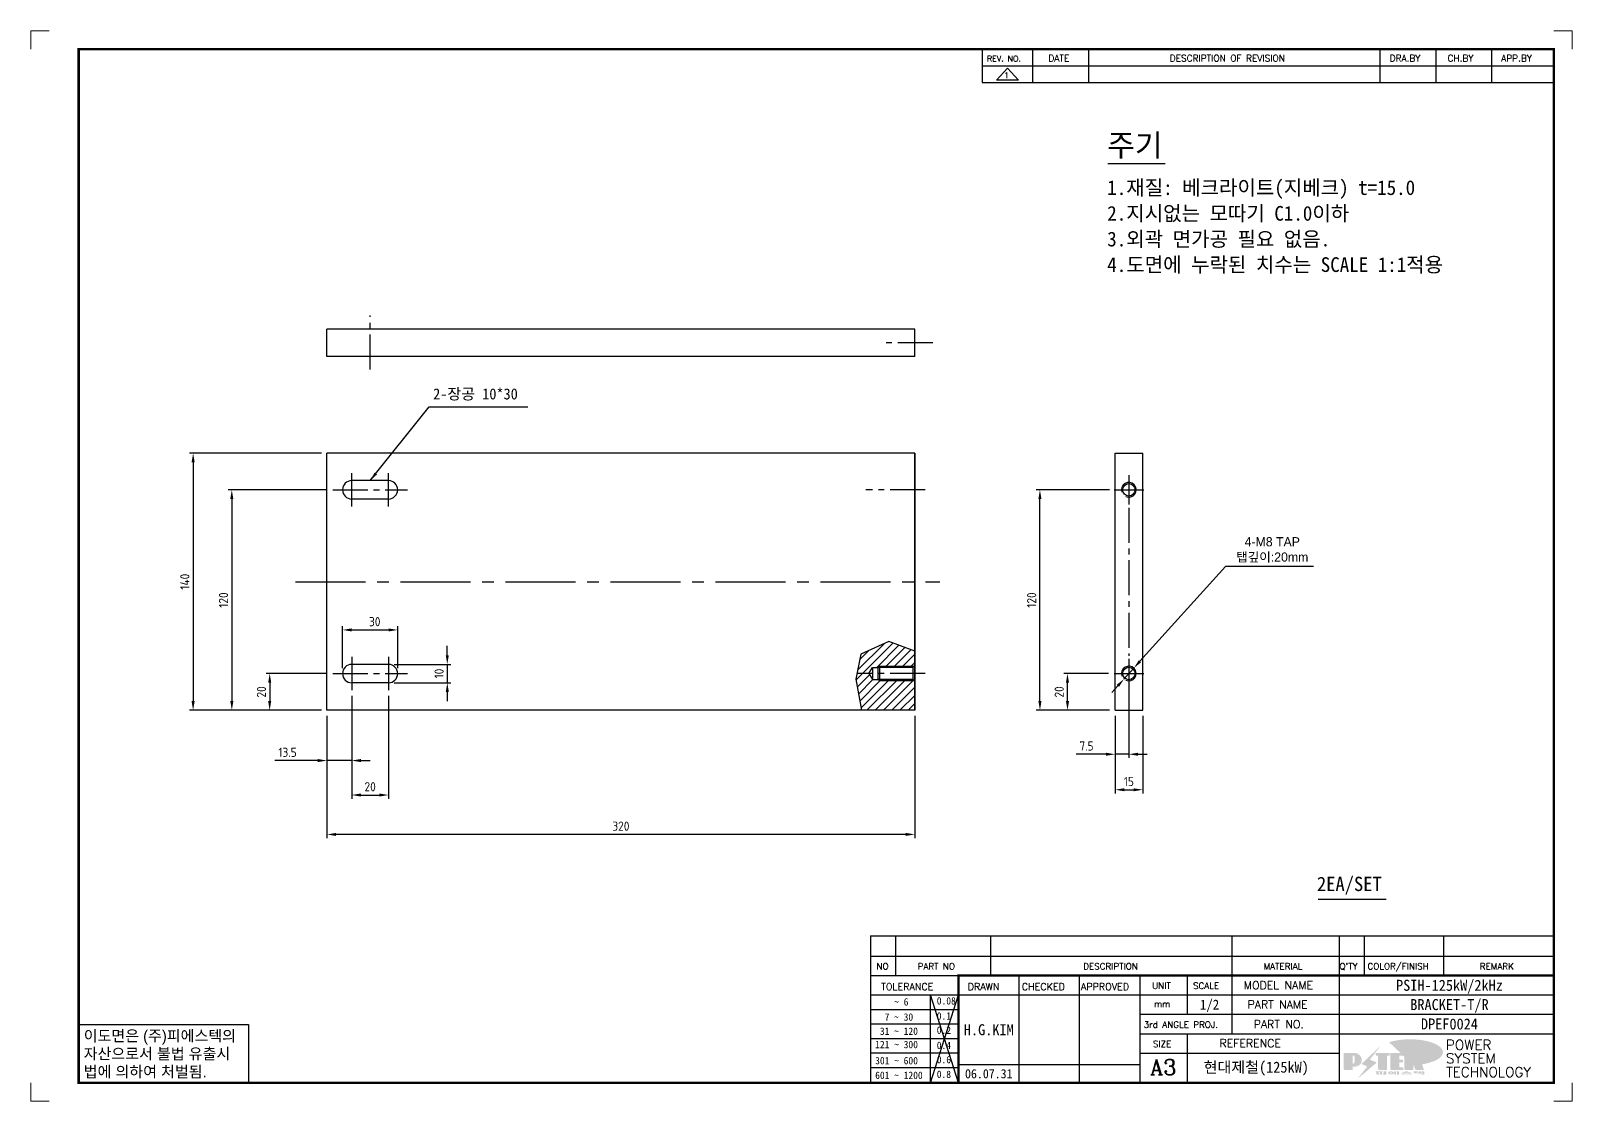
# Model space of a CAD drawing. Header units: millimetres. Extents: x 352 to 10586, y 0 to 3040.
# Drawn here: x 6945 to 7784, y 0 to 583 of the extents above; entities that cross this region are included whole.
import ezdxf
from ezdxf.enums import TextEntityAlignment as Align

# ---------------------------------------------------------------- set-up
doc = ezdxf.new("R2010")
doc.units = ezdxf.units.MM
doc.linetypes.add('CENTER2', pattern=[28.575, 19.05, -3.175, 3.175, -3.175])
for name, color, linetype in [('FORMAT-1', 7, 'Continuous'), ('line', 3, 'Continuous'), ('THIN', 3, 'Continuous')]:
    doc.layers.add(name, color=color, linetype=linetype)
doc.styles.add('h1', font='')
doc.styles.add('HAN', font='')
doc.styles.add('RC', font='ROMANC.SHX')
doc.styles.add('ROMANT', font='romant')
doc.styles.add('RT', font='ROMANT.SHX', dxfattribs={"oblique": 15})
doc.styles.get("Standard").update_dxf_attribs({"font": 'ISOCP.SHX', "bigfont": 'WHGTXT.SHX'})
doc.styles.get('h1').set_extended_font_data('New Gulim')
doc.styles.get('HAN').set_extended_font_data('GulimChe')
doc.dimstyles.new('PSTEK-2', dxfattribs={"dimtxt": 5, "dimasz": 5, "dimexe": 2, "dimexo": 3, "dimgap": 2, "dimtad": 1, "dimtoh": 1, "dimrnd": 0.05, "dimdsep": 46, "dimtxsty": 'Standard', "dimcen": 0, "dimclrt": 3, "dimadec": 1, "dimazin": 2, "dimtfac": 1, "dimtmove": 0, "dimatfit": 3, "dimfxl": 0, "dimtolj": 1, "dimtzin": 0, "dimarcsym": 0})

# ---------------------------------------------------------------- blocks, each defined once
blk = doc.blocks.new('*D608')
at = {"color": 0, "lineweight": -2}
for p, q in [((7119.4, 220.68), (7119.4, 183.4)), ((7105.9, 209.76), (7105.9, 183.4)), ((7100.9, 185.4), (7077.59, 185.4)), ((7119.4, 185.4), (7105.9, 185.4)), ((7124.4, 185.4), (7129.4, 185.4))]:
    blk.add_line(p, q, dxfattribs=at)
at = {"color": 0}
for points in [[(7100.9, 186.23), (7100.9, 184.57), (7105.9, 185.4)], [(7124.4, 186.23), (7124.4, 184.57), (7119.4, 185.4)]]:
    blk.add_solid(points, dxfattribs=at)
at = {"layer": 'Defpoints', "color": 0}
for p in [(7119.4, 223.68), (7105.9, 212.76), (7119.4, 185.4)]:
    blk.add_point(p, dxfattribs=at)
at = {"color": 3, "insert": (7084.44, 189.9), "char_height": 5, "attachment_point": 5}
blk.add_mtext('\\A1;13.5', dxfattribs=at)
blk = doc.blocks.new('*D609')
at = {"color": 0, "lineweight": -2}
for p, q in [((7114.4, 235.76), (7114.4, 258.5)), ((7119.4, 256.5), (7139.4, 256.5)), ((7144.4, 235.76), (7144.4, 258.5))]:
    blk.add_line(p, q, dxfattribs=at)
at = {"color": 0}
for points in [[(7119.4, 257.34), (7119.4, 255.67), (7114.4, 256.5)], [(7139.4, 257.34), (7139.4, 255.67), (7144.4, 256.5)]]:
    blk.add_solid(points, dxfattribs=at)
at = {"layer": 'Defpoints', "color": 0}
for p in [(7144.4, 256.5), (7114.4, 232.76), (7144.4, 232.76)]:
    blk.add_point(p, dxfattribs=at)
at = {"color": 3, "insert": (7131.9, 261), "char_height": 5, "attachment_point": 5}
blk.add_mtext('\\A1;30', dxfattribs=at)
blk = doc.blocks.new('*D495')
at = {"color": 0, "lineweight": -2}
for p, q in [((7171.4, 242.76), (7171.4, 247.76)), ((7142.4, 237.76), (7173.4, 237.76)), ((7171.4, 237.76), (7171.4, 227.76)), ((7142.4, 227.76), (7173.4, 227.76)), ((7171.4, 222.76), (7171.4, 217.76))]:
    blk.add_line(p, q, dxfattribs=at)
at = {"color": 0}
for points in [[(7170.57, 242.76), (7172.23, 242.76), (7171.4, 237.76)], [(7170.57, 222.76), (7172.23, 222.76), (7171.4, 227.76)]]:
    blk.add_solid(points, dxfattribs=at)
at = {"layer": 'Defpoints', "color": 0}
for p in [(7139.4, 237.76), (7139.4, 227.76), (7171.4, 227.76)]:
    blk.add_point(p, dxfattribs=at)
at = {"color": 3, "insert": (7166.9, 232.76), "char_height": 5, "attachment_point": 5, "rotation": 90}
blk.add_mtext('\\A1;10', dxfattribs=at)
blk = doc.blocks.new('*D496')
at = {"color": 0, "lineweight": -2}
for p, q in [((7106.04, 332.76), (7052.11, 332.76)), ((7054.11, 327.76), (7054.11, 217.76)), ((7102.9, 212.76), (7052.11, 212.76))]:
    blk.add_line(p, q, dxfattribs=at)
at = {"color": 0}
for points in [[(7053.27, 327.76), (7054.94, 327.76), (7054.11, 332.76)], [(7053.27, 217.76), (7054.94, 217.76), (7054.11, 212.76)]]:
    blk.add_solid(points, dxfattribs=at)
at = {"layer": 'Defpoints', "color": 0}
for p in [(7109.04, 332.76), (7054.11, 212.76), (7105.9, 212.76)]:
    blk.add_point(p, dxfattribs=at)
at = {"color": 3, "insert": (7049.6, 272.76), "char_height": 5, "attachment_point": 5, "rotation": 90}
blk.add_mtext('\\A1;120', dxfattribs=at)
blk = doc.blocks.new('*D610')
at = {"color": 0, "lineweight": -2}
for p, q in [((7105.9, 209.76), (7105.9, 143.19)), ((7425.9, 209.76), (7425.9, 143.19)), ((7420.9, 145.19), (7110.9, 145.19))]:
    blk.add_line(p, q, dxfattribs=at)
at = {"color": 0}
for points in [[(7110.9, 146.02), (7110.9, 144.36), (7105.9, 145.19)], [(7420.9, 146.02), (7420.9, 144.36), (7425.9, 145.19)]]:
    blk.add_solid(points, dxfattribs=at)
at = {"layer": 'Defpoints', "color": 0}
for p in [(7105.9, 212.76), (7425.9, 212.76), (7105.9, 145.19)]:
    blk.add_point(p, dxfattribs=at)
at = {"color": 3, "insert": (7265.9, 149.69), "char_height": 5, "attachment_point": 5}
blk.add_mtext('\\A1;320', dxfattribs=at)
blk = doc.blocks.new('*D611')
at = {"color": 0, "lineweight": -2}
for p, q in [((7542.42, 229.76), (7542.42, 186.83)), ((7534.92, 209.76), (7534.92, 186.83)), ((7529.92, 188.83), (7513.71, 188.83)), ((7542.42, 188.83), (7534.92, 188.83)), ((7547.42, 188.83), (7552.42, 188.83))]:
    blk.add_line(p, q, dxfattribs=at)
at = {"color": 0}
for points in [[(7529.92, 189.66), (7529.92, 188), (7534.92, 188.83)], [(7547.42, 189.66), (7547.42, 188), (7542.42, 188.83)]]:
    blk.add_solid(points, dxfattribs=at)
at = {"layer": 'Defpoints', "color": 0}
for p in [(7542.42, 232.76), (7534.92, 212.76), (7534.92, 188.83)]:
    blk.add_point(p, dxfattribs=at)
at = {"color": 3, "insert": (7519.32, 193.33), "char_height": 5, "attachment_point": 5}
blk.add_mtext('\\A1;7.5', dxfattribs=at)
blk = doc.blocks.new('*D497')
at = {"color": 0, "lineweight": -2}
for p, q in [((7594.97, 291.11), (7548.44, 239.45)), ((7642.95, 291.11), (7594.97, 291.11)), ((7539.74, 229.79), (7545.1, 235.74)), ((7536.4, 226.08), (7533.05, 222.36))]:
    blk.add_line(p, q, dxfattribs=at)
at = {"color": 0}
for points in [[(7547.82, 240.01), (7549.06, 238.89), (7545.1, 235.74)], [(7535.78, 226.63), (7537.01, 225.52), (7539.74, 229.79)]]:
    blk.add_solid(points, dxfattribs=at)
at = {"layer": 'Defpoints', "color": 0}
for p in [(7545.1, 235.74), (7539.74, 229.79)]:
    blk.add_point(p, dxfattribs=at)
at = {"color": 3, "insert": (7620.46, 300.06), "char_height": 5, "attachment_point": 5}
blk.add_mtext('\\A1;{\\f??|b0|i0|c0|p49;4-M8 TAP\\P\\fGulimChe|b0|i0|c129|p49;탭깊이\\f??|b0|i0|c0|p49;:20mm}', dxfattribs=at)
blk = doc.blocks.new('*D612')
at = {"color": 0, "lineweight": -2}
for p, q in [((7534.92, 209.76), (7534.92, 167.51)), ((7549.92, 209.76), (7549.92, 167.51)), ((7539.92, 169.51), (7544.92, 169.51))]:
    blk.add_line(p, q, dxfattribs=at)
at = {"color": 0}
for points in [[(7539.92, 170.34), (7539.92, 168.67), (7534.92, 169.51)], [(7544.92, 170.34), (7544.92, 168.67), (7549.92, 169.51)]]:
    blk.add_solid(points, dxfattribs=at)
at = {"layer": 'Defpoints', "color": 0}
for p in [(7534.92, 212.76), (7549.92, 212.76), (7549.92, 169.51)]:
    blk.add_point(p, dxfattribs=at)
at = {"color": 3, "insert": (7542.42, 174.01), "char_height": 5, "attachment_point": 5}
blk.add_mtext('\\A1;15', dxfattribs=at)
blk = doc.blocks.new('t3')
for p, q in [((0, 15.88), (46.25, 15.88)), ((0, 15.88), (0, 0)), ((46.25, 15.88), (46.25, 0)), ((0, 0), (46.25, 0))]:
    blk.add_line(p, q)
at = {"color": 1, "style": 'h1'}
for s, p in [('이도면은 (주)피에스텍의', (1.4, 11.29)), ('자산으로서 불법 유출시', (1.4, 6.41)), ('법에 의하여 처벌됨.', (1.4, 1.52))]:
    blk.add_text(s, height=3, dxfattribs=at).set_placement(p)
blk = doc.blocks.new('new LOGO')
at = {"layer": 'line'}
h = blk.add_hatch(color=1, dxfattribs=at)
h.paths.add_polyline_path([(41.5, 16.4), (54.3, 16.4, 1), (54.3, 82.9), (0, 82.9), (0, -0.1), (41.5, -0.1)])
h.paths.add_polyline_path([(41.5, 27.9), (41.5, 71.9), (43.6, 71.9, -0.414214), (54.6, 60.9), (54.6, 38.9, -0.414214), (43.6, 27.9)], flags=16)
h.paths.add_polyline_path([(214.7, 71.9), (227.5, 71.9), (227.5, 82.9), (159.7, 82.9), (159.7, 71.9), (172.5, 71.9), (172.5, -0.1), (214.7, -0.1)])
h.paths.add_polyline_path([(276, 37.4), (294.8, 37.4), (294.8, 49.1), (276, 49.1), (276, 71.9), (294.8, 71.9), (294.8, 82.9), (234.5, 82.9), (234.5, -0.1), (297, -0.1), (297, 10.9), (276, 10.9)])
h.paths.add_polyline_path([(347.2, 35.2), (359.7, -0.1), (400.5, -0.1), (379.6, 66.8), (399.7, 82.9), (380.6, 82.9), (347.2, 61.6), (347.2, 82.9), (305.5, 82.9), (305.5, -0.1), (347.2, -0.1)])
h = blk.add_hatch(color=250, dxfattribs=at)
h.paths.add_polyline_path([(44.5, 69.4), (46.6, 69.4, -0.129793), (52, 68, 0.221832), (43.6, 71.9), (41.5, 71.9), (41.5, 27.9), (43.6, 27.9, 0.02048), (44.5, 28)], flags=17)
h.paths.add_polyline_path([(44.5, 13.9), (57.3, 13.9, 0.72362), (77.1, 73.9, -0.679777), (54.3, 16.4), (41.5, 16.4), (41.5, -0.1), (3, -0.1), (3, -2.6), (44.5, -2.6)])
h.paths.add_polyline_path([(117.9, 14.2), (71.5, -44.4), (77.1, -39.6), (120.8, 15.6), (92, 28.9), (173.3, 106), (177.5, 111.4), (89.1, 27.6)])
h.paths.add_polyline_path([(162.7, 71.9), (162.7, 69.4), (172.5, 69.4), (172.5, 71.9)], flags=17)
h.paths.add_polyline_path([(217.7, 69.4), (230.5, 69.4), (230.5, 80.4), (227.5, 80.4), (227.5, 71.9), (214.7, 71.9), (214.7, -0.1), (175.5, -0.1), (175.5, -2.6), (217.7, -2.6)])
h.paths.add_polyline_path([(297.8, 46.6), (294.8, 46.6), (294.8, 37.4), (276, 37.4), (276, 10.9), (279, 10.9), (279, 34.9), (297.8, 34.9)])
h.paths.add_polyline_path([(300, 8.4), (297, 8.4), (297, -0.1), (237.5, -0.1), (237.5, -2.6), (300, -2.6)])
h.paths.add_polyline_path([(297.8, 80.4), (294.8, 80.4), (294.8, 71.9), (276, 71.9), (276, 49.1), (279, 49.1), (279, 69.4), (297.8, 69.4)])
h.paths.add_polyline_path([(350.2, 80.4), (347.2, 80.4), (347.2, 61.6), (350.2, 63.5)])
h.paths.add_polyline_path([(350.2, 26.7), (347.2, 35.2), (347.2, -0.1), (308.5, -0.1), (308.5, -2.6), (350.2, -2.6)])
h.paths.add_polyline_path([(402.7, 80.4), (396.5, 80.4), (379.6, 66.8), (400.5, -0.1), (361.8, -0.1), (362.7, -2.6), (403.5, -2.6), (382.6, 64.3)])
blk.add_hatch(color=5, dxfattribs=at).paths.add_polyline_path([(166.3, 35), (131, 49), (180.4, 112.7), (92, 28.9), (120.8, 15.6), (74.4, -43)])
h = blk.add_hatch(color=253, dxfattribs=at)
edge = h.paths.add_edge_path()
edge.add_ellipse((333.9, 86.4), major_axis=(-165.9, 0), ratio=0.39426, start_angle=111.51268, end_angle=334.46902)
edge.add_ellipse((314.1, 81.2), major_axis=(-153.7, 0), ratio=0.40699, start_angle=121.30662, end_angle=327.74369, ccw=False)
edge.add_line((394, 27.8), (394.7, 25.6))
h = blk.add_hatch(color=250, dxfattribs=at)
edge = h.paths.add_edge_path()
edge.add_ellipse((237.8, -17.6), major_axis=(-14.3, 0), ratio=0.526336, start_angle=192.2456, end_angle=269.07481)
edge.add_line((238.1, -10.1), (237.6, -10.1))
edge.add_ellipse((237.8, -17.6), major_axis=(-14.3, 0), ratio=0.526336, start_angle=270.92519, end_angle=449.07481)
edge.add_line((237.6, -25.1), (238.1, -25.1))
edge.add_ellipse((237.8, -17.6), major_axis=(-14.3, 0), ratio=0.526336, start_angle=450.92519, end_angle=527.7544)
edge.add_line((251.7, -19.2), (254.1, -19.2))
edge.add_line((254.1, -19.2), (254.1, -27.1))
edge.add_line((254.1, -27.1), (263.1, -27.1))
edge.add_line((263.1, -27.1), (263.1, -10.1))
edge.add_line((263.1, -10.1), (254.1, -10.1))
edge.add_line((254.1, -10.1), (254.1, -16))
edge.add_line((254.1, -16), (251.7, -16))
h.paths.add_polyline_path([(241, -16.4), (241, -18.7, -1), (234.4, -18.7), (234.4, -16.4, -1)], flags=16)
h.paths.add_polyline_path([(278.2, -10.1), (268.1, -10.1), (268.1, -27.1), (278.2, -27.1)])
h.paths.add_polyline_path([(310.3, -10.1), (310.3, -11.1, -0.157169), (289.3, -17.5), (294, -19.9, 0.128407), (316.3, -15.9, 0.128407), (338.6, -19.9), (343.3, -17.5, -0.157169), (322.2, -11.1), (322.2, -10.1)])
h.paths.add_polyline_path([(342.1, -25.1), (342.1, -22.3), (290.4, -22.3), (290.4, -25.1)])
h.paths.add_polyline_path([(352, -10.1), (352, -16.2, 0.414214), (354, -18.2), (378.7, -18.2), (378.7, -19.6), (390.2, -19.6), (390.2, -10.1), (378.7, -10.1), (378.7, -13.6), (374.7, -13.6), (374.7, -15.1), (378.7, -15.1), (378.7, -16.2), (364.7, -16.2), (364.7, -15.1), (371.2, -15.1), (371.2, -13.6), (364.7, -13.6), (364.7, -12.6), (374.7, -12.6), (374.7, -10.1)])
h.paths.add_polyline_path([(393.8, -10.1), (393.8, -19.6), (405, -19.6), (405, -10.1)])
h.paths.add_polyline_path([(405, -27.1), (405, -20.9), (356.8, -20.9), (356.8, -23), (391.8, -23), (391.8, -27.1)])
h.paths.add_polyline_path([(200.4, -10.1), (200.4, -22.3), (193.2, -22.3), (193.2, -12.6), (196.6, -12.6), (196.6, -10.1), (161, -10.1), (161, -12.6), (164.5, -12.6), (164.5, -22.3), (161, -22.3), (161, -25.1), (200.4, -25.1), (200.4, -27.1), (213.9, -27.1), (213.9, -10.1)])
h.paths.add_polyline_path([(182, -12.6), (175.6, -12.6), (175.6, -22.3), (182, -22.3)], flags=17)
blk = doc.blocks.new('format-3')
at = {"color": 3, "lineweight": 9}
for p, q in [((0, 286.3), (0, 291.3)), ((5, 291.3), (0, 291.3)), ((414.5, 291.3), (419.5, 291.3)), ((419.5, 286.3), (419.5, 291.3)), ((0, 5), (0, 0)), ((419.5, 5), (419.5, 0)), ((5, 0), (0, 0)), ((414.5, 0), (419.5, 0))]:
    blk.add_line(p, q, dxfattribs=at)
at = {"color": 180}
for p, q in [((258.97, 281.75), (258.97, 286.3)), ((272.71, 281.75), (272.71, 286.3)), ((287.94, 281.75), (287.94, 286.3)), ((367.22, 281.75), (367.22, 286.3)), ((382.45, 281.75), (382.45, 286.3)), ((397.61, 281.75), (397.61, 286.3)), ((258.97, 281.75), (414.5, 281.75)), ((228.5, 39.49), (228.5, 5)), ((228.5, 39.49), (414.5, 39.49)), ((235.29, 39.49), (235.29, 34.21)), ((261.24, 34.21), (261.24, 39.49)), ((326.9, 39.49), (326.9, 34.21)), ((356.11, 39.49), (356.11, 34.21)), ((362.93, 39.49), (362.93, 34.21)), ((384.48, 39.49), (384.48, 34.21)), ((228.5, 34.21), (252.48, 34.21)), ((268.96, 5), (268.96, 34.21)), ((285.45, 5), (285.45, 34.21)), ((301.94, 5), (301.94, 34.21)), ((314.72, 34.21), (314.72, 23.65)), ((326.9, 34.21), (326.9, 18.37)), ((356.11, 34.21), (356.11, 5)), ((228.5, 28.93), (252.48, 28.93)), ((244.89, 5.23), (244.89, 28.93)), ((252.48, 28.93), (414.5, 28.93)), ((228.5, 24.98), (252.48, 24.98)), ((228.5, 21.03), (252.48, 21.03)), ((301.94, 23.65), (414.5, 23.65)), ((228.5, 17.08), (252.48, 17.08)), ((301.94, 18.37), (414.5, 18.37)), ((314.72, 18.37), (314.72, 5)), ((228.5, 13.13), (252.48, 13.13)), ((301.94, 13.09), (356.11, 13.09)), ((228.5, 9.18), (252.48, 9.18)), ((252.48, 9.95), (301.94, 9.95))]:
    blk.add_line(p, q, dxfattribs=at)
at = {"const_width": 0.7}
blk.add_lwpolyline([(252.48, 5), (252.48, 34.21), (414.5, 34.21)], dxfattribs=at)
at = {"layer": 'FORMAT-1', "const_width": 0.7}
blk.add_lwpolyline([(13, 5), (13, 286.3), (414.5, 286.3), (414.5, 5)], close=True, dxfattribs=at)
blk.add_blockref('t3', (13, 5))
at = {"xscale": 0.05400000000000027, "yscale": 0.05400000000000027, "zscale": 0.05400000000000027}
blk.add_blockref('new LOGO', (357.35, 8.65), dxfattribs=at)
at = {"color": 2}
for s, height, style, p in [('REV. NO.', 1.56, 'RC', (260.23, 282.95)), ('DATE', 1.788, 'RC', (276.95, 282.94)), ('DESCRIPTION OF REVISION', 1.7875, 'RC', (309.98, 282.94)), ('DRA.BY', 1.788, 'RC', (369.83, 282.94)), ('CH.BY', 1.788, 'RC', (385.59, 282.94)), ('APP.BY', 1.788, 'RC', (400.18, 282.94)), ('COLOR/FINISH', 1.7424, 'RC', (363.8, 35.83)), ('NO', 1.742, 'RC', (230.16, 35.83)), ('PART NO', 1.742, 'RC', (241.36, 35.83)), ('DESCRIPTION', 1.7424, 'RC', (286.43, 35.83)), ('MATERIAL', 1.742, 'RC', (335.52, 35.83)), ("Q'TY", 1.742, 'RC', (356.17, 35.83)), ('REMARK', 1.742, 'RC', (394.37, 35.83)), (' TOLERANCE', 1.9, 'RC', (230.11, 30.22)), ('DRAWN', 1.9, 'RC', (255, 30.22)), ('CHECKED', 1.9, 'RC', (269.71, 30.22)), ('APPROVED', 1.9, 'RC', (285.8, 30.22)), ('UNIT', 1.742, 'RC', (305.19, 30.55)), ('SCALE', 1.742, 'RC', (316.32, 30.55)), ('MODEL NAME', 2.178, 'RC', (330.12, 30.46)), ('    ~ 6', 2, 'HAN', (229.8, 26.03)), ('0.08', 2, 'HAN', (246.57, 26.31)), ('mm', 1.742, 'RC', (305.67, 25.56)), ('PART NAME', 2.178, 'RC', (331.17, 25.24)), ('  7 ~ 30', 2, 'HAN', (229.8, 21.91)), ('0.1', 2, 'HAN', (246.57, 22.2)), ('3rd ANGLE PROJ.', 1.7424, 'RC', (302.87, 19.97)), ('PART NO.', 2.178, 'RC', (332.84, 19.85)), (' 31 ~ 120', 2, 'HAN', (229.8, 18.04)), ('0.2', 2, 'HAN', (246.57, 18.32)), ('REFERENCE', 2.178, 'RC', (323.52, 14.69)), ('121 ~ 300', 2, 'HAN', (229.8, 14.42)), ('0.4', 2, 'HAN', (246.57, 14.2)), ('SIZE', 1.742, 'RC', (305.39, 14.71)), ('301 ~ 600', 2, 'HAN', (229.8, 10.04)), ('0.6', 2, 'HAN', (246.57, 10.32)), ('601 ~ 1200', 2, 'HAN', (229.8, 6.05)), ('0.8', 2, 'HAN', (246.57, 6.33))]:
    blk.add_text(s, height=height, dxfattribs=dict(at, style=style)).set_placement(p)
at = {"style": 'ROMANT'}
for s, p in [('POWER', (385.15, 13.96)), ('SYSTEM', (385.15, 10.31)), ('TECHNOLOGY', (385.15, 6.56))]:
    blk.add_text(s, height=2.7, dxfattribs=at).set_placement(p)
at = {"color": 2, "lineweight": 25, "style": 'RC'}
blk.add_text('A3', height=4.182, dxfattribs=at).set_placement((304.61, 7.14))
at = {"style": 'HAN'}
for tag, height, p in [('MODEL-NAME', 3, (386.1, 31.53)), ('SCALE', 2.7, (320.81, 26.29)), ('PART-NAME', 3, (386.1, 26.29)), ('CH-BY', 3, (277.21, 19.44)), ('PART-NO', 3, (386.1, 21.01)), ('DRA-BY', 3, (260.72, 19.44)), ('APP-BY', 3, (293.7, 19.44)), ('DRA-DATE', 2.5, (260.72, 7.47)), ('CH-DATE', 2.5, (277.21, 7.47)), ('APP-DATE', 2.5, (293.7, 7.47)), ('관련업체', 3, (333.52, 9.26))]:
    blk.add_attdef(tag, text='', height=height, dxfattribs=at).set_placement(p, align=Align.MIDDLE_CENTER)
blk = doc.blocks.new('re3')
at = {"color": 180}
for p, q in [((0, 0), (0, -4.55)), ((6.87, -0.64), (3.86, -3.91)), ((9.88, -3.91), (3.86, -3.91)), ((6.87, -0.64), (9.88, -3.91)), ((13.74, -4.55), (13.74, 0)), ((28.97, -4.55), (28.97, 0)), ((108.25, -4.55), (108.25, 0)), ((123.49, -4.55), (123.49, 0)), ((138.64, -4.55), (138.64, 0)), ((0, -4.55), (155.53, -4.55))]:
    blk.add_line(p, q, dxfattribs=at)
at = {"color": 2, "style": 'RC', "oblique": 15}
blk.add_attdef('REV.NO', text='', height=1.56, dxfattribs=at).set_placement((6.59, -2.56), align=Align.MIDDLE_CENTER)
blk.add_attdef('-1', text='', height=1.56, dxfattribs=at).set_placement((9.37, -1.66), align=Align.MIDDLE_LEFT)
at = {"color": 2, "style": 'HAN'}
for tag, p in [('REV.-DATE', (21.36, -2.28)), ('DRA.BY', (115.87, -2.28)), ('CH.BY', (131.07, -2.28)), ('APP.BY', (147.09, -2.28))]:
    blk.add_attdef(tag, text='', height=2.5, dxfattribs=at).set_placement(p, align=Align.MIDDLE_CENTER)
blk.add_attdef('DESCRIPTION-OF-REVISION', text='', height=2.5, dxfattribs=at).set_placement((31.61, -2.28), align=Align.MIDDLE_LEFT)
blk = doc.blocks.new('no3')
at = {"color": 180}
for p, q in [((0, 5.5), (0, 0)), ((0, 5.5), (186, 5.5)), ((6.79, 5.5), (6.79, 0)), ((32.74, 0.11), (32.74, 5.5)), ((98.4, 5.5), (98.4, 0)), ((127.61, 5.5), (127.61, 0)), ((134.43, 5.5), (134.43, 0)), ((155.98, 5.5), (155.98, 0))]:
    blk.add_line(p, q, dxfattribs=at)
at = {"color": 2, "style": 'HAN'}
for tag, p in [('PART-NO', (19.76, 2.75)), ('MATERIAL', (111.38, 2.75)), ("Q'TY", (131.02, 2.75)), ('COLOR/FINISH', (145.2, 2.75)), ('REMARK', (170.76, 2.75))]:
    blk.add_attdef(tag, text='', height=2.9, dxfattribs=at).set_placement(p, align=Align.MIDDLE_CENTER)
blk.add_attdef('DESCRIPTION', text='', height=2.9, dxfattribs=at).set_placement((34.51, 2.75), align=Align.MIDDLE_LEFT)
at = {"color": 2, "style": 'RT', "oblique": 15}
blk.add_attdef('NO', text='', height=1.74, dxfattribs=at).set_placement((3.38, 2.51), align=Align.MIDDLE_CENTER)
blk = doc.blocks.new('*D615')
at = {"color": 0, "lineweight": -2}
for p, q in [((7119.4, 220.68), (7119.4, 164.65)), ((7139.4, 220.68), (7139.4, 164.65)), ((7124.4, 166.65), (7134.4, 166.65))]:
    blk.add_line(p, q, dxfattribs=at)
at = {"color": 0}
for points in [[(7124.4, 167.48), (7124.4, 165.82), (7119.4, 166.65)], [(7134.4, 167.48), (7134.4, 165.82), (7139.4, 166.65)]]:
    blk.add_solid(points, dxfattribs=at)
at = {"layer": 'Defpoints', "color": 0}
for p in [(7119.4, 223.68), (7139.4, 223.68), (7139.4, 166.65)]:
    blk.add_point(p, dxfattribs=at)
at = {"color": 3, "insert": (7129.4, 171.15), "char_height": 5, "attachment_point": 5}
blk.add_mtext('\\A1;20', dxfattribs=at)
blk = doc.blocks.new('*D616')
at = {"color": 0, "lineweight": -2}
for p, q in [((7106.04, 232.76), (7072.72, 232.76)), ((7074.72, 227.76), (7074.72, 217.76)), ((7102.9, 212.76), (7072.72, 212.76))]:
    blk.add_line(p, q, dxfattribs=at)
at = {"color": 0}
for points in [[(7073.88, 227.76), (7075.55, 227.76), (7074.72, 232.76)], [(7073.88, 217.76), (7075.55, 217.76), (7074.72, 212.76)]]:
    blk.add_solid(points, dxfattribs=at)
at = {"layer": 'Defpoints', "color": 0}
for p in [(7109.04, 232.76), (7074.72, 212.76), (7105.9, 212.76)]:
    blk.add_point(p, dxfattribs=at)
at = {"color": 3, "insert": (7070.22, 222.76), "char_height": 5, "attachment_point": 5, "rotation": 90}
blk.add_mtext('\\A1;20', dxfattribs=at)
blk = doc.blocks.new('*D641')
at = {"color": 0, "lineweight": -2}
for p, q in [((7102.9, 352.76), (7031.05, 352.76)), ((7033.05, 347.76), (7033.05, 217.76)), ((7102.9, 212.76), (7031.05, 212.76))]:
    blk.add_line(p, q, dxfattribs=at)
at = {"color": 0}
for points in [[(7032.21, 347.76), (7033.88, 347.76), (7033.05, 352.76)], [(7032.21, 217.76), (7033.88, 217.76), (7033.05, 212.76)]]:
    blk.add_solid(points, dxfattribs=at)
at = {"layer": 'Defpoints', "color": 0}
for p in [(7105.9, 352.76), (7033.05, 212.76), (7105.9, 212.76)]:
    blk.add_point(p, dxfattribs=at)
at = {"color": 3, "insert": (7028.55, 282.76), "char_height": 5, "attachment_point": 5, "rotation": 90}
blk.add_mtext('\\A1;140', dxfattribs=at)
blk = doc.blocks.new('*D642')
at = {"color": 0, "lineweight": -2}
for p, q in [((7531.38, 232.76), (7506.99, 232.76)), ((7508.99, 217.76), (7508.99, 227.76)), ((7531.92, 212.76), (7506.99, 212.76))]:
    blk.add_line(p, q, dxfattribs=at)
at = {"color": 0}
for points in [[(7508.15, 227.76), (7509.82, 227.76), (7508.99, 232.76)], [(7508.15, 217.76), (7509.82, 217.76), (7508.99, 212.76)]]:
    blk.add_solid(points, dxfattribs=at)
at = {"layer": 'Defpoints', "color": 0}
for p in [(7508.99, 232.76), (7534.38, 232.76), (7534.92, 212.76)]:
    blk.add_point(p, dxfattribs=at)
at = {"color": 3, "insert": (7504.49, 222.76), "char_height": 5, "attachment_point": 5, "rotation": 90}
blk.add_mtext('\\A1;20', dxfattribs=at)
blk = doc.blocks.new('*D643')
at = {"color": 0, "lineweight": -2}
for p, q in [((7531.92, 332.76), (7491.99, 332.76)), ((7493.99, 217.76), (7493.99, 327.76)), ((7531.92, 212.76), (7491.99, 212.76))]:
    blk.add_line(p, q, dxfattribs=at)
at = {"color": 0}
for points in [[(7493.15, 327.76), (7494.82, 327.76), (7493.99, 332.76)], [(7493.15, 217.76), (7494.82, 217.76), (7493.99, 212.76)]]:
    blk.add_solid(points, dxfattribs=at)
at = {"layer": 'Defpoints', "color": 0}
for p in [(7493.99, 332.76), (7534.92, 332.76), (7534.92, 212.76)]:
    blk.add_point(p, dxfattribs=at)
at = {"color": 3, "insert": (7489.49, 272.76), "char_height": 5, "attachment_point": 5, "rotation": 90}
blk.add_mtext('\\A1;120', dxfattribs=at)

msp = doc.modelspace()

# ---------------------------------------------------------------- hatches: boundary and pattern name
h = msp.add_hatch()
h.set_pattern_fill('ANSI31', color=256, style=0)
h.set_pattern_definition([(45, (8472.9716, 29192.049), (-2.24506403, 2.24506403), [])])
h.paths.add_polyline_path([(7425.895, 236.764), (7425.895, 244.881), (7411.805, 250.203), (7396.453, 243.272), (7394.331, 232.764), (7400.895, 232.764), (7402.846, 236.087), (7405.895, 236.087), (7406.572, 236.764)])
h.paths.add_polyline_path([(7406.572, 228.764), (7405.895, 229.44), (7402.846, 229.44), (7400.895, 232.764), (7394.331, 232.764), (7393.729, 229.782), (7396.825, 212.764), (7425.895, 212.764), (7425.895, 228.764)])

# ---------------------------------------------------------------- linework, layer by layer
for p, q in [((7530.972, 510.421, 0.001), (7562.096, 510.421, 0.001)), ((7400.895, 232.764, 0.001), (7402.846, 236.087, 0.001)), ((7402.846, 236.087, 0.001), (7405.895, 236.087, 0.001)), ((7402.846, 236.087, 0.001), (7402.846, 229.44, 0.001)), ((7405.895, 236.087, 0.001), (7406.572, 236.764, 0.001)), ((7405.895, 229.44, 0.001), (7405.895, 236.087, 0.001)), ((7406.572, 236.764, 0.001), (7406.572, 228.764, 0.001)), ((7406.572, 236.764, 0.001), (7425.895, 236.764, 0.001)), ((7424.723, 236.764, 0.001), (7424.723, 228.764, 0.001)), ((7400.895, 232.764, 0.001), (7402.846, 229.44, 0.001)), ((7402.846, 229.44, 0.001), (7405.895, 229.44, 0.001)), ((7406.572, 228.764, 0.001), (7405.895, 229.44, 0.001)), ((7425.895, 228.764, 0.001), (7406.572, 228.764, 0.001)), ((7645.498, 109.953, 0.001), (7682.468, 109.953, 0.001)), ((7449.653, 10, 0.001), (7434.474, 57.869, 0.001)), ((7434.479, 10, 0.001), (7449.653, 57.869, 0.001))]:
    msp.add_line(p, q)
at = {"color": 2}
for p, q in [((7425.895, 420.264, 0.001), (7105.895, 420.264, 0.001)), ((7105.895, 405.264, 0.001), (7105.895, 420.264, 0.001)), ((7425.895, 405.264, 0.001), (7425.895, 420.264, 0.001)), ((7425.895, 405.264, 0.001), (7105.895, 405.264, 0.001)), ((7425.895, 352.764, 0.001), (7105.895, 352.764, 0.001)), ((7105.895, 212.764, 0.001), (7105.895, 352.764, 0.001)), ((7425.895, 352.764, 0.001), (7425.895, 212.764, 0.001)), ((7425.895, 212.764, 0.001), (7425.895, 352.764, 0.001)), ((7534.919, 352.764, 0.001), (7549.919, 352.764, 0.001)), ((7534.919, 212.764, 0.001), (7534.919, 352.764, 0.001)), ((7549.919, 212.764, 0.001), (7549.919, 352.764, 0.001)), ((7139.395, 337.764, 0.001), (7119.395, 337.764, 0.001)), ((7139.395, 327.764, 0.001), (7119.395, 327.764, 0.001)), ((7139.395, 237.764, 0.001), (7119.395, 237.764, 0.001)), ((7139.395, 227.764, 0.001), (7119.395, 227.764, 0.001)), ((7425.895, 212.764, 0.001), (7105.895, 212.764, 0.001)), ((7534.919, 212.764, 0.001), (7549.919, 212.764, 0.001))]:
    msp.add_line(p, q, dxfattribs=at)
at = {"color": 1, "linetype": 'CENTER2'}
for p, q in [((7129.395, 398.277, 0.001), (7129.395, 427.577, 0.001)), ((7435.61, 412.764, 0.001), (7408.43, 412.764, 0.001)), ((7119.395, 323.683, 0.001), (7119.395, 341.844, 0.001)), ((7139.395, 323.683, 0.001), (7139.395, 341.844, 0.001)), ((7542.419, 340.799, 0.001), (7542.419, 324.729, 0.001)), ((7109.042, 332.764, 0.001), (7149.749, 332.764, 0.001)), ((7431.482, 332.764, 0.001), (7399.309, 332.764, 0.001)), ((7534.384, 332.764, 0.001), (7550.454, 332.764, 0.001)), ((7542.419, 322.975, 0.001), (7542.419, 242.442, 0.001)), ((7119.395, 241.844, 0.001), (7119.395, 223.683, 0.001)), ((7139.395, 241.844, 0.001), (7139.395, 223.683, 0.001)), ((7542.419, 240.799, 0.001), (7542.419, 224.729, 0.001)), ((7109.042, 232.764, 0.001), (7149.749, 232.764, 0.001)), ((7431.482, 232.764, 0.001), (7394.309, 232.764, 0.001)), ((7534.384, 232.764, 0.001), (7550.454, 232.764, 0.001))]:
    msp.add_line(p, q, dxfattribs=at)
at = {"color": 1, "linetype": 'CENTER2', "ltscale": 2}
msp.add_line((7088.816, 282.764, 0.001), (7439.537, 282.764, 0.001), dxfattribs=at)
at = {"elevation": 0.001}
msp.add_lwpolyline([(7425.895, 244.881), (7411.805, 250.203), (7396.453, 243.272), (7393.729, 229.782), (7396.825, 212.764)], dxfattribs=at)
at = {"color": 3}
for centre in [(7542.419, 332.764, 0.001), (7542.419, 232.764, 0.001)]:
    msp.add_circle(centre, 3.4, dxfattribs=at)
at = {"color": 2}
for centre, start, end in [((7119.395, 332.764, 0.001), 90, 270), ((7139.395, 332.764, 0.001), 270, 90), ((7119.395, 232.764, 0.001), 90, 270), ((7139.395, 232.764, 0.001), 270, 90)]:
    msp.add_arc(centre, 5, start, end, dxfattribs=at)
at = {"color": 0}
for centre in [(7542.419, 332.764, 0.001), (7542.419, 232.764, 0.001)]:
    msp.add_arc(centre, 4, 246.470902, 199.656234, dxfattribs=at)
at = {"layer": 'THIN'}
for p, q in [((7424.723, 236.087, 0.001), (7405.895, 236.087, 0.001)), ((7425.895, 236.764, 0.001), (7424.723, 236.087, 0.001)), ((7424.723, 229.44, 0.001), (7405.895, 229.44, 0.001)), ((7425.895, 228.764, 0.001), (7424.723, 229.44, 0.001))]:
    msp.add_line(p, q, dxfattribs=at)

# ---------------------------------------------------------------- block references
at = {"xscale": 2, "yscale": 2, "zscale": 2}
msp.add_blockref('format-3', (6944.701, 0, 0.001), dxfattribs=at).add_auto_attribs({'DRA-DATE': '06.07.31', 'DRA-BY': 'H.G.KIM', 'MODEL-NAME': 'PSIH-125kW/2kHz', 'PART-NAME': 'BRACKET-T/R', 'PART-NO': 'DPEF0024', 'SCALE': '1/2', '관련업체': '현대제철(125kW)'})
ref = msp.add_blockref('re3', (7462.633, 563.5, 0.001), dxfattribs=dict(xscale=2, yscale=2, zscale=2))
ref.add_attrib('REV.NO', '1', dxfattribs={"color": 2, "height": 3.12, "style": 'RC'}).set_placement((7475.81, 558.385, 0.001), align=Align.MIDDLE_CENTER)
msp.add_blockref('no3', (7401.701, 78.989, 0.001), dxfattribs=at)

# ---------------------------------------------------------------- texts
at = {"color": 3, "style": 'HAN'}
for s, height, p in [('주기', 12, (7530.63, 514.35, 0.001)), ('1.재질: 베크라이트(지베크) t=15.0', 8, (7530.63, 493.26, 0.001)), ('2.지시없는 모따기 C1.0이하', 8, (7530.63, 479.26, 0.001)), ('3.외곽 면가공 필요 없음.', 8, (7530.63, 465.26, 0.001)), ('4.도면에 누락된 치수는 SCALE 1:1적용', 8, (7530.63, 451.343, 0.001)), ('2-장공 10*30', 6, (7163.705, 381.968, 0.001)), ('2EA/SET', 7.8, (7644.766, 114.37, 0.001))]:
    msp.add_text(s, height=height, dxfattribs=at).set_placement(p)

# ---------------------------------------------------------------- dimensions: what is measured, and where the dimension line sits
for base, p1, p2, picture, middle in [((7033.047, 212.764, 0.001), (7105.895, 352.764, 0.001), (7105.895, 212.764, 0.001), '*D641', (7028.547, 282.764, 0.001)), ((7054.105, 212.764, 0.001), (7109.042, 332.764, 0.001), (7105.895, 212.764, 0.001), '*D496', (7049.605, 272.764, 0.001)), ((7493.988, 332.764, 0.001), (7534.919, 212.764, 0.001), (7534.919, 332.764, 0.001), '*D643', (7489.487, 272.764, 0.001)), ((7074.718, 212.764, 0.001), (7109.042, 232.764, 0.001), (7105.895, 212.764, 0.001), '*D616', (7070.217, 222.764, 0.001)), ((7508.988, 232.764, 0.001), (7534.919, 212.764, 0.001), (7534.384, 232.764, 0.001), '*D642', (7504.487, 222.764, 0.001))]:
    dim = msp.add_linear_dim(base=base, p1=p1, p2=p2, angle=90, dimstyle='PSTEK-2')
    dim.commit()
    dim.dimension.update_dxf_attribs({"geometry": picture, "text_midpoint": middle})
dim = msp.add_diameter_dim_2p(p1=(7539.742, 229.792, 0.001), p2=(7545.096, 235.736, 0.001), text='{\\f??|b0|i0|c0|p49;4-M8 TAP\\P\\fGulimChe|b0|i0|c129|p49;탭깊이\\f??|b0|i0|c0|p49;:20mm}', dimstyle='PSTEK-2')
dim.commit()
dim.dimension.update_dxf_attribs({"geometry": '*D497', "text_midpoint": (7620.464, 291.111, 0.001), "dimtype": 163})
for base, p1, p2, picture, middle in [((7144.395, 256.505, 0.001), (7114.395, 232.764, 0.001), (7144.395, 232.764, 0.001), '*D609', (7131.895, 256.505, 0.001)), ((7119.395, 185.399, 0.001), (7105.895, 212.764, 0.001), (7119.395, 223.683, 0.001), '*D608', (7084.442, 185.399, 0.001))]:
    dim = msp.add_linear_dim(base=base, p1=p1, p2=p2, dimstyle='PSTEK-2')
    dim.commit()
    dim.dimension.update_dxf_attribs({"geometry": picture, "text_midpoint": middle, "dimtype": 160})
dim = msp.add_linear_dim(base=(7171.401, 227.764, 0.001), p1=(7139.395, 237.764, 0.001), p2=(7139.395, 227.764, 0.001), angle=90, dimstyle='PSTEK-2')
dim.commit()
dim.dimension.update_dxf_attribs({"geometry": '*D495', "text_midpoint": (7171.401, 232.764, 0.001), "dimtype": 160})
for base, p1, p2, picture, middle in [((7534.919, 188.832, 0.001), (7542.419, 232.764, 0.001), (7534.919, 212.764, 0.001), '*D611', (7519.315, 193.332, 0.001)), ((7139.395, 166.65, 0.001), (7119.395, 223.683, 0.001), (7139.395, 223.683, 0.001), '*D615', (7129.395, 171.15, 0.001)), ((7105.895, 145.191, 0.001), (7425.895, 212.764, 0.001), (7105.895, 212.764, 0.001), '*D610', (7265.895, 149.692, 0.001)), ((7549.919, 169.506, 0.001), (7534.919, 212.764, 0.001), (7549.919, 212.764, 0.001), '*D612', (7542.419, 174.006, 0.001))]:
    dim = msp.add_linear_dim(base=base, p1=p1, p2=p2, dimstyle='PSTEK-2')
    dim.commit()
    dim.dimension.update_dxf_attribs({"geometry": picture, "text_midpoint": middle})

# ---------------------------------------------------------------- leaders
msp.add_leader([(7129.395, 337.764, 0.001), (7161.459, 377.887, 0.001), (7215.315, 377.887, 0.001)], dimstyle='PSTEK-2')

doc.saveas('drawing.dxf')
